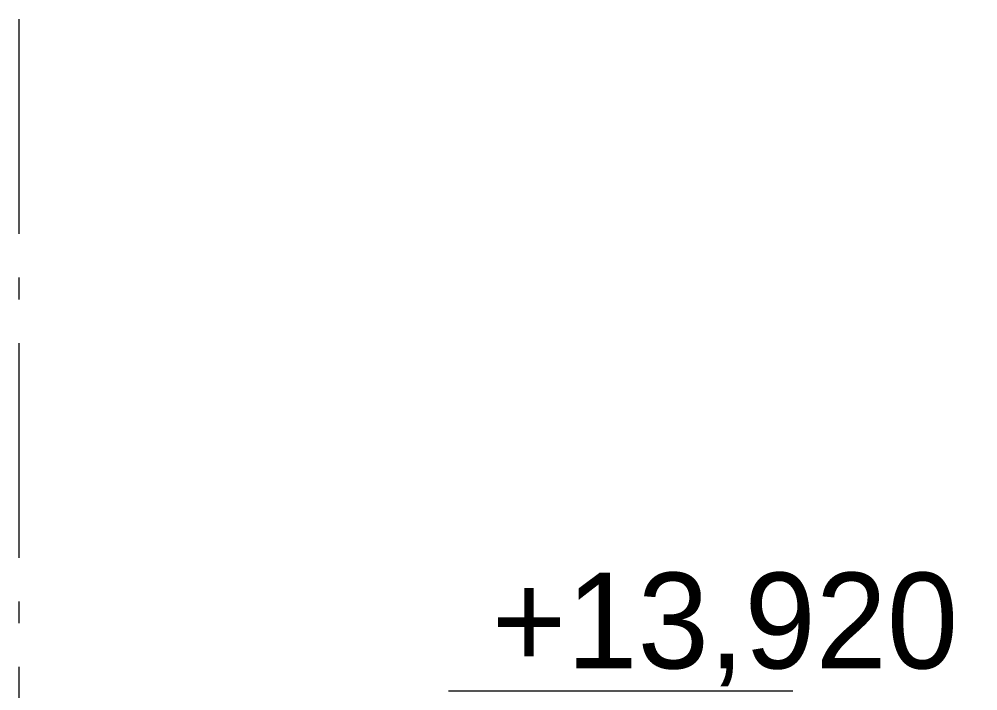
# Model space of a CAD drawing. Header units: millimetres. Extents: x -136833 to 49383, y -8033 to 344618.
# Drawn here: x 52 to 2282, y 62876 to 64439 of the extents above; entities that cross this region are included whole.
import ezdxf

# ---------------------------------------------------------------- set-up
doc = ezdxf.new("R2010")
doc.units = ezdxf.units.MM
doc.layers.add('PDF _Геометрия', color=7, linetype='Continuous', true_color=0x1d1d1d)
doc.layers.add('PDF _Текст', color=7, linetype='Continuous')

msp = doc.modelspace()

# ---------------------------------------------------------------- linework, layer by layer
at = {"layer": 'PDF _Геометрия', "color": 7, "lineweight": 9}
for points in [[(52.46573554145289, 63939.13248051967), (52.46573554145289, 64438.65425564172)], [(52.46573554145289, 63786.74267682536), (52.46573554145289, 63837.51200197699)], [(52.46573554145289, 63185.60041498514), (52.46573554145289, 63685.12119270035)], [(52.46573554145289, 63033.20961388398), (52.46573554145289, 63084.06076727503)], [(52.46573554145289, 62432.14918845865), (52.46573554145289, 62931.66996617386)], [(1050.737192909321, 62876.20718739846), (1851.143620156858, 62876.20718739846)]]:
    msp.add_lwpolyline(points, dxfattribs=at)

# ---------------------------------------------------------------- texts
at = {"layer": 'PDF _Текст', "insert": (1151.177745923749, 63018.88745921758), "char_height": 222.6982147375235, "attachment_point": 4, "style": ''}
msp.add_mtext('+13,920', dxfattribs=at)

doc.saveas('drawing.dxf')
